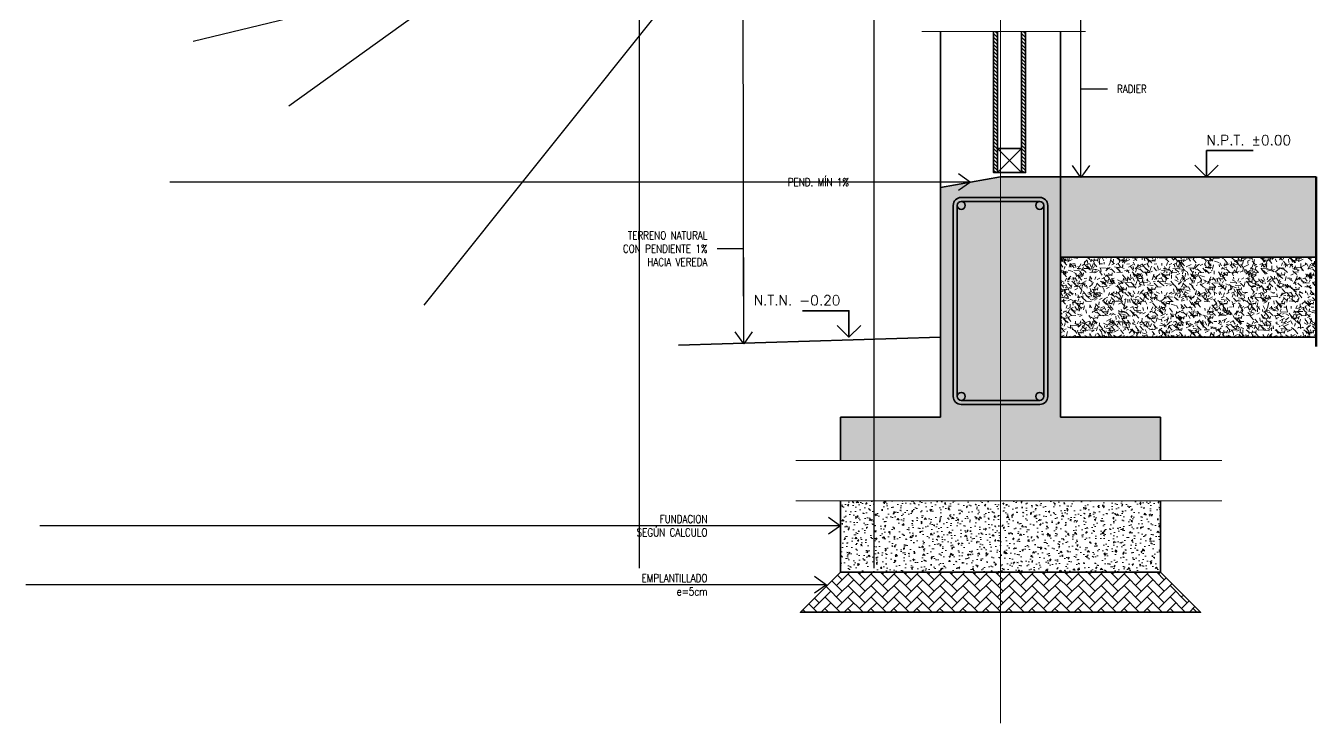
# Model space of a CAD drawing. Header units: metres. Extents: x 72 to 223, y -23 to 139.
# Drawn here: x 155.194 to 156.806, y 134.638 to 135.508 of the extents above; entities that cross this region are included whole.
import ezdxf

# ---------------------------------------------------------------- set-up
doc = ezdxf.new("R2010")
doc.units = ezdxf.units.M
doc.header["$LTSCALE"] = 5
doc.header["$MEASUREMENT"] = 0
doc.linetypes.add('HIDDEN', pattern=[0.375, 0.25, -0.125])
doc.layers.get('0').update_dxf_attribs({"color": 30})
for name, color, linetype, lineweight in [('A-ANNO-NOTE', 7, 'Continuous', 35), ('A-ANNO-SYMB', 3, 'Continuous', 18), ('A-DETL-OTLN', 1, 'Continuous', 50), ('A-DETL-PATT', 8, 'Continuous', 18), ('A-ELEV-MBE1', 7, 'Continuous', 35), ('A-FLOR-OVHD', 3, 'HIDDEN', 18), ('A-WALL-FULL', 7, 'Continuous', 35), ('A-WALL-FULL-EXTR', 7, 'Continuous', 35)]:
    doc.layers.add(name, color=color, linetype=linetype, lineweight=lineweight)
doc.styles.add('E-ROMANS', font='romans.shx', dxfattribs={"width": 0.8})
doc.dimstyles.new('E-0005_TICK_18', dxfattribs={"dimscale": 0.001, "dimtxt": 9, "dimasz": 9, "dimexe": 4.5, "dimexo": 3, "dimgap": 4.5, "dimtad": 0, "dimdec": 0, "dimlfac": 1000, "dimzin": 0, "dimdsep": 46, "dimtxsty": 'E-ROMANS', "dimblk": 'OBLIQUE', "dimcen": 4.5, "dimclrd": 256, "dimclre": 256, "dimclrt": 256, "dimadec": 0, "dimazin": 0, "dimtfac": 1, "dimtdec": 0, "dimtmove": 1, "dimatfit": 3, "dimldrblk": 'OPEN90', "dimfxl": 1, "dimtfill": 1, "dimtolj": 1, "dimtzin": 0, "dimarcsym": 0})
pattern_1 = [(185.0000000000012, (-23.28351055569672, 74.99377199063196), (-0.01175533794048332, 0.01400946503457692), [0.001905, -0.02095499999999999]), (130.0000000000012, (-23.28351055569672, 74.99377199063196), (-0.0110177006537151, -0.01600178890082999), [0.001524, -0.016764]), (235.4510000000012, (-23.2844901637537, 74.99493944160537), (-0.0227730236829171, -0.00199221580841457), [0.001619, -0.01780899999999999]), (181.1842000000012, (-23.28710265814516, 74.99017988818355), (-0.01619534128742753, 0.02214102432304669), [0.002857499999999998, -0.03143249999999997]), (231.6356000000012, (-23.288452270432, 74.99202497019195), (-0.03428264324821821, -0.0007086144335234999), [0.002428499999999999, -0.02671349999999999]), (126.1840000000013, (-23.28710265814516, 74.99017988818355), (-0.03428263853310612, -0.0007085572019164873), [0.002285999999999999, -0.02514599999999999]), (156.0000000000012, (-23.28800068375725, 74.99287396501984), (-0.003489526803562576, 0.01795205512851436), [0.001905, -0.02095499999999999]), (101.0000000000012, (-23.28800068375725, 74.99287396501984), (-0.01739411931937526, -0.008653992652234932), [0.001524, -0.016764]), (206.4514000000012, (-23.28829147434993, 74.99436996255253), (-0.02088364560657982, 0.009298003961538178), [0.001618999999999999, -0.01780899999999999]), (172.5000000000013, (-23.28351055569672, 74.99377199063196), (-0.006197341367358573, -0.005760546906781176), [0, -0.01656079999999999, 0, -0.01701799999999999, 0, -0.01682749999999999]), (142.5000000000012, (-23.28351055569672, 74.99377199063196), (-0.01180870002746918, -0.002358972731942743), [0, -0.009702799999999994, 0, -0.01617979999999999, 0, -0.006413499999999998]), (102.5000000000012, (-23.2795053614667, 74.98976679640197), (-0.009182619558271573, 0.009992786303251379), [0, -0.006350000000000001, 0, -0.019812, 0, -0.026289]), (92.50000000000121, (-23.2777093102425, 74.98797074517773), (-0.01227223928811161, 0.008676390441821408), [0, -0.008254999999999998, 0, -0.0131572, 0, -0.018669])]

# ---------------------------------------------------------------- blocks, each defined once
blk = doc.blocks.new('_Oblique')
at = {"color": 0, "linetype": 'ByBlock', "lineweight": -2}
blk.add_line((-0.5, -0.5), (0.5, 0.5), dxfattribs=at)
blk = doc.blocks.new('NIVEL DS')
for points in [[(0, 0), (0, 0.0658523979373058), (0.1162625308497809, 0.0658523979373058)], [(0.02935353699649568, 0.02935353699649568), (0, 0), (-0.02935353699649568, 0.02935353699649568)]]:
    blk.add_lwpolyline(points)
at = {"style": 'E-ROMANS'}
blk.add_attdef('NIVEL', (-7.275957614183426e-12, 0.07944050769401656), '', height=0.025, dxfattribs=at)

msp = doc.modelspace()

# ---------------------------------------------------------------- hatches: boundary and pattern name
at = {"layer": 'A-DETL-PATT'}
h = msp.add_hatch(dxfattribs=at)
h.set_pattern_fill('LINE', color=256, scale=0.001, angle=45.00000000000126, style=0)
h.set_pattern_definition([(135.0000000000012, (-23.3185105556968, 74.99377199063196), (-0.00224506403026724, -0.002245064030267337), [])])
h.paths.add_polyline_path([(156.4079930428413, 135.5011785325547), (156.4029930428412, 135.5011785325547), (156.4029930428412, 135.3249608744892), (156.4079930428413, 135.3249608744966)])
h = msp.add_hatch(dxfattribs=at)
h.set_pattern_fill('LINE', color=256, scale=0.001, angle=45.00000000000126, style=0)
h.set_pattern_definition([(135.0000000000012, (-23.28351055569672, 74.99377199063196), (-0.00224506403026724, -0.002245064030267337), [])])
h.paths.add_polyline_path([(156.4429930428414, 135.5011785325547), (156.4379930428413, 135.5011785325547), (156.4379930428413, 135.3249608744892), (156.4429930428414, 135.3249608744966)])
h = msp.add_hatch(dxfattribs=at)
h.set_pattern_fill('AR-CONC', color=256, scale=0.0001, angle=135.0000000000013, style=0)
h.set_pattern_definition(pattern_1)
h.paths.add_polyline_path([(156.4866007553904, 135.319547226332), (156.4116007553905, 135.319547226332), (156.3366007553903, 135.306600180661), (156.3366007553904, 135.019547226332), (156.2116007553904, 135.019547226332), (156.2116007553904, 134.9653142975017), (156.6116007553903, 134.9653142975017), (156.6116007553904, 135.0195472263321), (156.4866007553903, 135.019547226332)])
h = msp.add_hatch(dxfattribs=at)
h.set_pattern_fill('AR-CONC', color=256, scale=5e-05, angle=135.0000000000013, style=0)
h.set_pattern_definition([(185.0000000000012, (-23.28351055569672, 74.99377199063196), (-0.005877668970241661, 0.007004732517288461), [0.0009524999999999999, -0.0104775]), (130.0000000000012, (-23.28351055569672, 74.99377199063196), (-0.00550885032685755, -0.008000894450414997), [0.0007620000000000001, -0.008382]), (235.4510000000012, (-23.28400035972521, 74.99435571611866), (-0.01138651184145855, -0.0009961079042072852), [0.0008094999999999999, -0.008904499999999997]), (181.1842000000012, (-23.28530660692093, 74.99197593940778), (-0.008097670643713766, 0.01107051216152335), [0.001428749999999999, -0.01571624999999999]), (231.6356000000012, (-23.28598141306435, 74.99289848041195), (-0.01714132162410911, -0.0003543072167617499), [0.001214249999999999, -0.01335675]), (126.1840000000013, (-23.28530660692093, 74.99197593940778), (-0.01714131926655306, -0.0003542786009582436), [0.001142999999999999, -0.012573]), (156.0000000000012, (-23.28575561972698, 74.99332297782593), (-0.001744763401781288, 0.008976027564257178), [0.0009524999999999998, -0.0104775]), (101.0000000000012, (-23.28575561972698, 74.99332297782593), (-0.008697059659687631, -0.004326996326117466), [0.000762, -0.008381999999999999]), (206.4514000000012, (-23.28590101502334, 74.99407097659224), (-0.01044182280328991, 0.004649001980769089), [0.0008094999999999997, -0.008904499999999994]), (172.5000000000013, (-23.28351055569672, 74.99377199063196), (-0.003098670683679286, -0.002880273453390588), [0, -0.008280399999999993, 0, -0.008508999999999994, 0, -0.008413749999999994]), (142.5000000000012, (-23.28351055569672, 74.99377199063196), (-0.00590435001373459, -0.001179486365971372), [0, -0.004851399999999997, 0, -0.008089899999999995, 0, -0.003206749999999999]), (102.5000000000012, (-23.28150795858173, 74.99176939351696), (-0.004591309779135786, 0.004996393151625689), [0, -0.003175, 0, -0.009906, 0, -0.0131445]), (92.50000000000121, (-23.28060993296961, 74.99087136790484), (-0.006136119644055804, 0.004338195220910704), [0, -0.004127499999999999, 0, -0.0065786, 0, -0.009334499999999999])])
h.paths.add_polyline_path([(156.4866007553904, 135.319547226332), (156.4866007553904, 135.219547226332), (156.8059292323254, 135.2195472263321), (156.8059292323254, 135.319547226332)])
h = msp.add_hatch(dxfattribs=at)
h.set_pattern_fill('GRAVEL', color=256, scale=0.001, angle=135.0000000000013, style=0)
h.set_pattern_definition([(3.012800000001227, (-23.31440263675319, 74.9887430472042), (0.3053290288275206, 0.01796058877667164), [0.003417209999999997, -0.3383049999999997]), (319.9697000000011, (-23.31099013942719, 74.98892265232661), (-0.2334868810489876, 0.1975661100570032), [0.00586405, -0.58054]), (267.5104000000013, (-23.30650001136667, 74.98515094475573), (0.01796083591409827, 0.3771708193866133), [0.004134819999999997, -0.4093469999999998]), (42.27370000000122, (-23.29500528353168, 74.98263647304185), (-0.3771705635087207, -0.3412496950005035), [0.00534005, -0.528664]), (67.83370000000131, (-23.29105397083842, 74.98622857549026), (-0.1257234532860292, -0.3053290856092196), [0.005236339999999999, -0.5183979999999999]), (132.2737000000012, (-23.28907831449177, 74.99107791379566), (0.3412496950005035, -0.3771705635087207), [0.005340049999999996, -0.5286639999999996]), (172.6942000000012, (-23.29267041694021, 74.9950292264889), (0.4130917689701292, -0.05388184434794345), [0.007061939999999996, -0.6991309999999996]), (207.2553000000013, (-23.29967501671464, 74.99592725210101), (-0.5208552211018176, -0.2694075467402379), [0.0066672, -0.6600529999999999]), (256.4296000000012, (-23.30560198575455, 74.99287396501984), (-0.08980224955130625, -0.3771705194633496), [0.005358129999999998, -0.5304549999999998]), (310.2364000000011, (-23.30685922161149, 74.98766541646967), (-0.1796051357880627, 0.2155258231623004), [0.006117129999999998, -0.2997389999999999]), (357.3974000000011, (-23.30290790891823, 74.98299568328667), (0.4130915310262347, -0.01796077575680442), [0.007910779999999996, -0.7831679999999996]), (273.8141000000012, (-23.31260658552898, 75.000596985284), (0.01796059792298435, -0.2334864132963068), [0.00270005, -0.2673059999999999]), (306.4692000000012, (-23.31242698040657, 74.99790290844766), (-0.1975651877405449, 0.2694074177290702), [0.005136819999999999, -0.508546]), (359.9999999999999, (-23.3093736933254, 74.99377199063196), (0.01796049999999962, 0.01796050000000038), [0.00359209, -0.0323289]), (338.1986000000012, (-23.31027171893749, 74.99035949330596), (-0.1257240460207563, 0.053881682045939), [0.00193441, -0.191506]), (66.80140000000124, (-23.30847566771328, 74.98964107281626), (-0.03592104659435402, -0.07184209627842682), [0.002735659999999998, -0.1340479999999999]), (165.9638000000012, (-23.30739803697875, 74.99215554453019), (-0.08980253231455254, 0.01796042736208256), [0.004443199999999999, -0.1436629999999999]), (296.5651000000012, (-23.31170855991687, 74.99323317526472), (-0.01796055534535999, 0.05388152640722384), [0.00321287, -0.077109]), (151.3895000000012, (-23.29805857061285, 74.97922397571585), (-0.2334866461648759, 0.1257237968653431), [0.004500879999999999, -0.4455879999999999]), (205.3462000000012, (-23.30200988330611, 74.98137923718491), (0.2694072040526059, 0.1257235064980846), [0.00377599, -0.3738219999999999]), (68.19860000000128, (-23.3153006623653, 74.98964107281626), (-0.053881682045939, -0.1257240460207563), [0.003868799999999999, -0.189572]), (118.6105000000012, (-23.31386382138592, 74.99323317526472), (0.1257237968653533, -0.2334866461648704), [0.00450088, -0.445588]), (114.4440000000013, (-23.28692305302272, 74.99035949330596), (0.05388169178224766, -0.1257236535793821), [0.004340349999999998, -0.212677]), (69.77510000000123, (-23.28871910424692, 74.99431080599925), (-0.1077631909918592, -0.2873678948573277), [0.003636719999999999, -0.360036]), (201.8014000000012, (-23.29751975524559, 75.00778119018082), (-0.1257240460207539, -0.05388168204594443), [0.003868799999999999, -0.189572]), (152.3540000000012, (-23.30111185769402, 75.00634434920147), (0.3053286123561756, -0.1616447311387225), [0.00425783, -0.421524]), (204.4440000000012, (-23.28871910424692, 74.99898053918218), (0.1257236535793821, 0.05388169178224759), [0.002170179999999999, -0.2148479999999999]), (236.3099000000012, (-23.29644212451106, 75.0067035594463), (-0.05388139529102258, -0.08980224247375489), [0.001295149999999999, -0.1282199999999999]), (300.9638000000012, (-23.29716054500074, 75.00562592871177), (-0.03592109343124482, 0.07184205574843945), [0.005236339999999999, -0.09949049999999998]), (321.0090000000012, (-23.29446646816442, 75.00113580065124), (-0.1975653278709346, 0.1616443872700509), [0.004852669999999998, -0.4804139999999999]), (78.69010000000122, (-23.30578159087696, 74.99377199063196), (-0.01796047142740062, -0.05388150823382385), [0.00366324, -0.0879178]), (128.1572000000012, (-23.30506317038729, 74.99736409308042), (-0.2694076490191243, 0.3412500197446527), [0.006395569999999998, -0.6331599999999997]), (195.9454000000012, (-23.30901448308055, 75.00239303650818), (0.1975651678080287, 0.05388140410857802), [0.002615079999999999, -0.2588939999999999]), (225.0000000000012, (-23.31152895479445, 75.00167461601853), (7.799739617832711e-16, -0.03592102448427661), [0.001524, -0.023876]), (255.2564000000012, (-23.29464607328686, 75.00023777503912), (0.05388162557891344, 0.1975654189911012), [0.003528669999999997, -0.3493389999999997]), (183.0128000000012, (-23.29554409889894, 74.99682527771313), (-0.3053290288275206, -0.01796058877667173), [0.006834429999999999, -0.3348879999999999]), (135.0000000000012, (-23.30236909355096, 74.9964660674683), (-0.03592102448427661, -7.799739617832711e-16), [0.006604, -0.018796]), (100.3048000000013, (-23.3070388267339, 75.00113580065124), (0.05388121358193834, -0.3053284088789316), [0.004016099999999997, -0.3975929999999999]), (29.05460000000128, (-23.30775724722361, 75.00508711334453), (0.089802778171593, 0.05388166205050246), [0.003698289999999999, -0.181217]), (342.6460000000012, (-23.30452435502002, 75.0068831645687), (0.5208548481188569, -0.1616443773593712), [0.006021449999999998, -0.5961249999999997]), (310.4261000000012, (-23.29877699110253, 75.00508711334453), (0.215526287574151, -0.2514471382688164), [0.006370289999999997, -0.6306579999999997]), (310.4261000000012, (-23.29877699110253, 75.00508711334453), (0.215526287574151, -0.2514471382688164), [0.006370289999999997, -0.6306579999999997])])
h.paths.add_polyline_path([(156.4866007553904, 135.119547226332), (156.8059292323254, 135.119547226332), (156.8059292323254, 135.219547226332), (156.4866007553904, 135.219547226332)])
h = msp.add_hatch(dxfattribs=at)
h.set_pattern_fill('AR-CONC', color=256, scale=0.0001, angle=135.0000000000013, style=0)
h.set_pattern_definition(pattern_1)
h.paths.add_polyline_path([(156.2116007553903, 134.9153142975017), (156.2116007553904, 134.8261303879112), (156.6116007553904, 134.8261303879112), (156.6116007553903, 134.9153142975017)])
h = msp.add_hatch(dxfattribs=at)
h.set_pattern_fill('AR-HBONE', color=256, scale=0.0001, angle=1.246777435133699e-12, style=0)
h.set_pattern_definition([(45.00000000000123, (-23.28351055569672, 74.99377199063196), (-3.119562780225698e-16, 0.01436840979371065), [0.03048, -0.01016]), (135.0000000000012, (-23.27632635569671, 75.000956190632), (-3.119562780225698e-16, 0.01436840979371065), [0.03048, -0.01016])])
h.paths.add_polyline_path([(156.6116007553903, 134.8261303879112), (156.2116007553904, 134.8261303879112), (156.1616007553904, 134.7761303879112), (156.6616007553904, 134.7761303879112)])

# ---------------------------------------------------------------- linework, layer by layer
at = {"layer": 'A-ANNO-SYMB'}
msp.add_lwpolyline([(156.4116007553904, 137.4737238745336), (156.4116007553904, 134.637510018507)], dxfattribs=at)
at = {"layer": 'A-DETL-OTLN'}
msp.add_line((156.8059292323254, 135.1078356561661), (156.8059292323253, 135.319547226332), dxfattribs=at)
at = {"layer": 'A-ELEV-MBE1'}
for p, q in [((156.3366007553904, 135.5011785325547), (156.3366007553903, 135.306600180661)), ((156.4866007553904, 135.5011785325547), (156.4866007553904, 135.319547226332))]:
    msp.add_line(p, q, dxfattribs=at)
for points in [[(156.3526007553904, 135.2840145400589), (156.3526007553904, 135.0455472263322, 0.4142135623730887), (156.3626007553904, 135.0355472263321), (156.4606007553904, 135.0355472263321, 0.4142135623730238), (156.4706007553904, 135.0455472263322), (156.4706007553904, 135.2840145400589, 0.4142135623731277), (156.4606007553904, 135.2940145400589), (156.3626007553904, 135.2940145400589, 0.4142135623730301)], [(156.3576007553903, 135.2840145400589), (156.3576007553903, 135.0455472263322, 0.414213562373095), (156.3626007553904, 135.0405472263321), (156.4606007553904, 135.0405472263321, 0.414213562373095), (156.4656007553904, 135.0455472263322), (156.4656007553904, 135.2840145400589, 0.4142135623731283), (156.4606007553904, 135.2890145400589), (156.3626007553904, 135.2890145400589, 0.414213562373095)]]:
    msp.add_lwpolyline(points, format="xyb", close=True, dxfattribs=at)
for centre in [(156.3626007553903, 135.2840145400589), (156.4606007553904, 135.2840145400589), (156.3626007553904, 135.0455472263321), (156.4606007553904, 135.0455472263321)]:
    msp.add_circle(centre, 0.004999999999993454, dxfattribs=at)
at = {"layer": 'A-FLOR-OVHD'}
msp.add_line((156.5177551138644, 135.5011785325547), (156.3134454608229, 135.5011785325547), dxfattribs=at)
for points in [[(156.1560659678967, 134.9653142975017), (156.688049899586, 134.9653142975017)], [(156.1560659678967, 134.9153142975017), (156.688049899586, 134.9153142975017)]]:
    msp.add_lwpolyline(points, dxfattribs=at)
at = {"layer": 'A-WALL-FULL'}
for p, q in [((156.3366007553904, 135.019547226332), (156.3366007553903, 135.306600180661)), ((156.3366007553904, 135.119547226332), (156.0095766616128, 135.109547226332)), ((156.2116007553904, 134.9653142975017), (156.2116007553904, 135.019547226332)), ((156.2116007553904, 135.019547226332), (156.3366007553904, 135.019547226332)), ((156.4866007553903, 135.019547226332), (156.6116007553904, 135.019547226332)), ((156.6116007553903, 135.019547226332), (156.6116007553903, 134.9653142975017)), ((156.2116007553904, 134.8261303879112), (156.2116007553904, 134.9153142975017)), ((156.6116007553903, 134.9153142975017), (156.6116007553904, 134.8261303879112)), ((156.6116007553904, 134.8261303879112), (156.2116007553904, 134.8261303879112))]:
    msp.add_line(p, q, dxfattribs=at)
for points in [[(156.3366007553903, 135.306600180661), (156.4116007553904, 135.319547226332), (156.8059292323253, 135.319547226332)], [(156.4866007553904, 135.319547226332), (156.4866007553903, 135.019547226332)], [(156.4866007553903, 135.219547226332), (156.8059292323253, 135.219547226332)], [(156.4866007553904, 135.119547226332), (156.8059292323254, 135.119547226332)], [(156.6116007553904, 134.8261303879112), (156.6616007553904, 134.7761303879112), (156.1616007553904, 134.7761303879112), (156.2116007553904, 134.8261303879112)]]:
    msp.add_lwpolyline(points, dxfattribs=at)
at = {"layer": 'A-WALL-FULL-EXTR'}
for p, q in [((156.4079930425382, 135.3249608745567), (156.4379930425841, 135.3549608745565)), ((156.4079930425842, 135.3549608745566), (156.4379930425382, 135.3249608745566)), ((156.4079930428413, 135.3549608742995), (156.4379930433555, 135.3549608742995))]:
    msp.add_line(p, q, dxfattribs=at)
for points in [[(156.4429930428414, 135.5011785325548), (156.4429930428414, 135.3249608744966), (156.4029930428414, 135.3249608744368), (156.4029930428414, 135.5011785325547)], [(156.4379930428413, 135.501178532547), (156.4379930428413, 135.3249608744891), (156.4079930428413, 135.3249608744443), (156.4079930428413, 135.5011785325623)]]:
    msp.add_lwpolyline(points, dxfattribs=at)

# ---------------------------------------------------------------- block references
at = {"layer": 'A-ANNO-NOTE', "xscale": 0.5, "yscale": 0.5, "zscale": 0.5}
msp.add_blockref('NIVEL DS', (156.6689507927831, 135.319547226332), dxfattribs=at).add_auto_attribs({'NIVEL': 'N.P.T. %%p0.00'})
at = {"layer": 'A-ANNO-NOTE'}
ref = msp.add_blockref('NIVEL DS', (156.2223325229681, 135.119547226332), dxfattribs=dict(at, xscale=-0.5, yscale=0.5, zscale=0.5))
ref.add_attrib('NIVEL', 'N.T.N. -0.20', (156.1032849039241, 135.159267480179), dxfattribs={"layer": '0', "height": 0.0125, "style": 'E-ROMANS'})

# ---------------------------------------------------------------- texts
at = {"layer": 'A-ANNO-NOTE', "char_height": 0.01, "style": 'E-ROMANS'}
for s, insert, attachment_point in [('RADIER', (156.5571670944023, 135.4294118054511), 4), ('PEND. MÍN 1%', (156.222332522968, 135.3130737034965), 6), ('TERRENO NATURAL\\PCON PENDIENTE 1% \\PHACIA VEREDA', (156.0455660614634, 135.2299777158002), 6), ('FUNDACION\\PSEGÚN CALCULO', (156.0455660614635, 134.8840788257995), 6), ('EMPLANTILLADO\\Pe=5cm', (156.0455660614634, 134.8103021227031), 6)]:
    msp.add_mtext(s, dxfattribs=dict(at, insert=insert, attachment_point=attachment_point))

# ---------------------------------------------------------------- leaders
at = {"layer": 'A-ANNO-NOTE'}
for points in [[(156.5119724308088, 135.3189813159829), (156.5119724308088, 135.429411805451), (156.5451811459461, 135.429411805451)], [(156.0910172730481, 135.1111574888978), (156.0907607250569, 135.2299777158001), (156.0575520099196, 135.2299777158001)], [(156.3350805970387, 135.9909565351264), (156.2531759675419, 135.9322103355531), (156.2284694510364, 135.9322103355531)], [(156.3155967030183, 135.9405389737612), (156.2531759675419, 135.8624505953599), (156.2284694510364, 135.8624505953599)], [(155.9604641628409, 135.8309565351264), (155.9604641628409, 135.7536929251433), (155.9851706793464, 135.7536929251433)], [(156.2531759675419, 135.8309565351264), (156.2531759675419, 135.7536929251433), (156.2284694510364, 135.7536929251433)], [(156.3744737382684, 135.7260868749786), (156.2979657500218, 135.7073803502504), (156.2284694510364, 135.7073803502504)], [(156.3741007553903, 135.3130737034965), (156.2284694510363, 135.3130737034965)], [(156.2116007553904, 134.8840788257993), (156.0907607250569, 134.8840788257993), (156.0575520099196, 134.8840788257993)], [(156.1941254282312, 134.810302122703), (156.0907607250569, 134.810302122703), (156.0575520099196, 134.810302122703)]]:
    msp.add_leader(points, dimstyle='E-0005_TICK_18', override={"dimscale": 0.01, "dimasz": 1.5, "dimtad": 0, "dimldrblk": 'Open90'}, dxfattribs=at)

doc.saveas('drawing.dxf')
